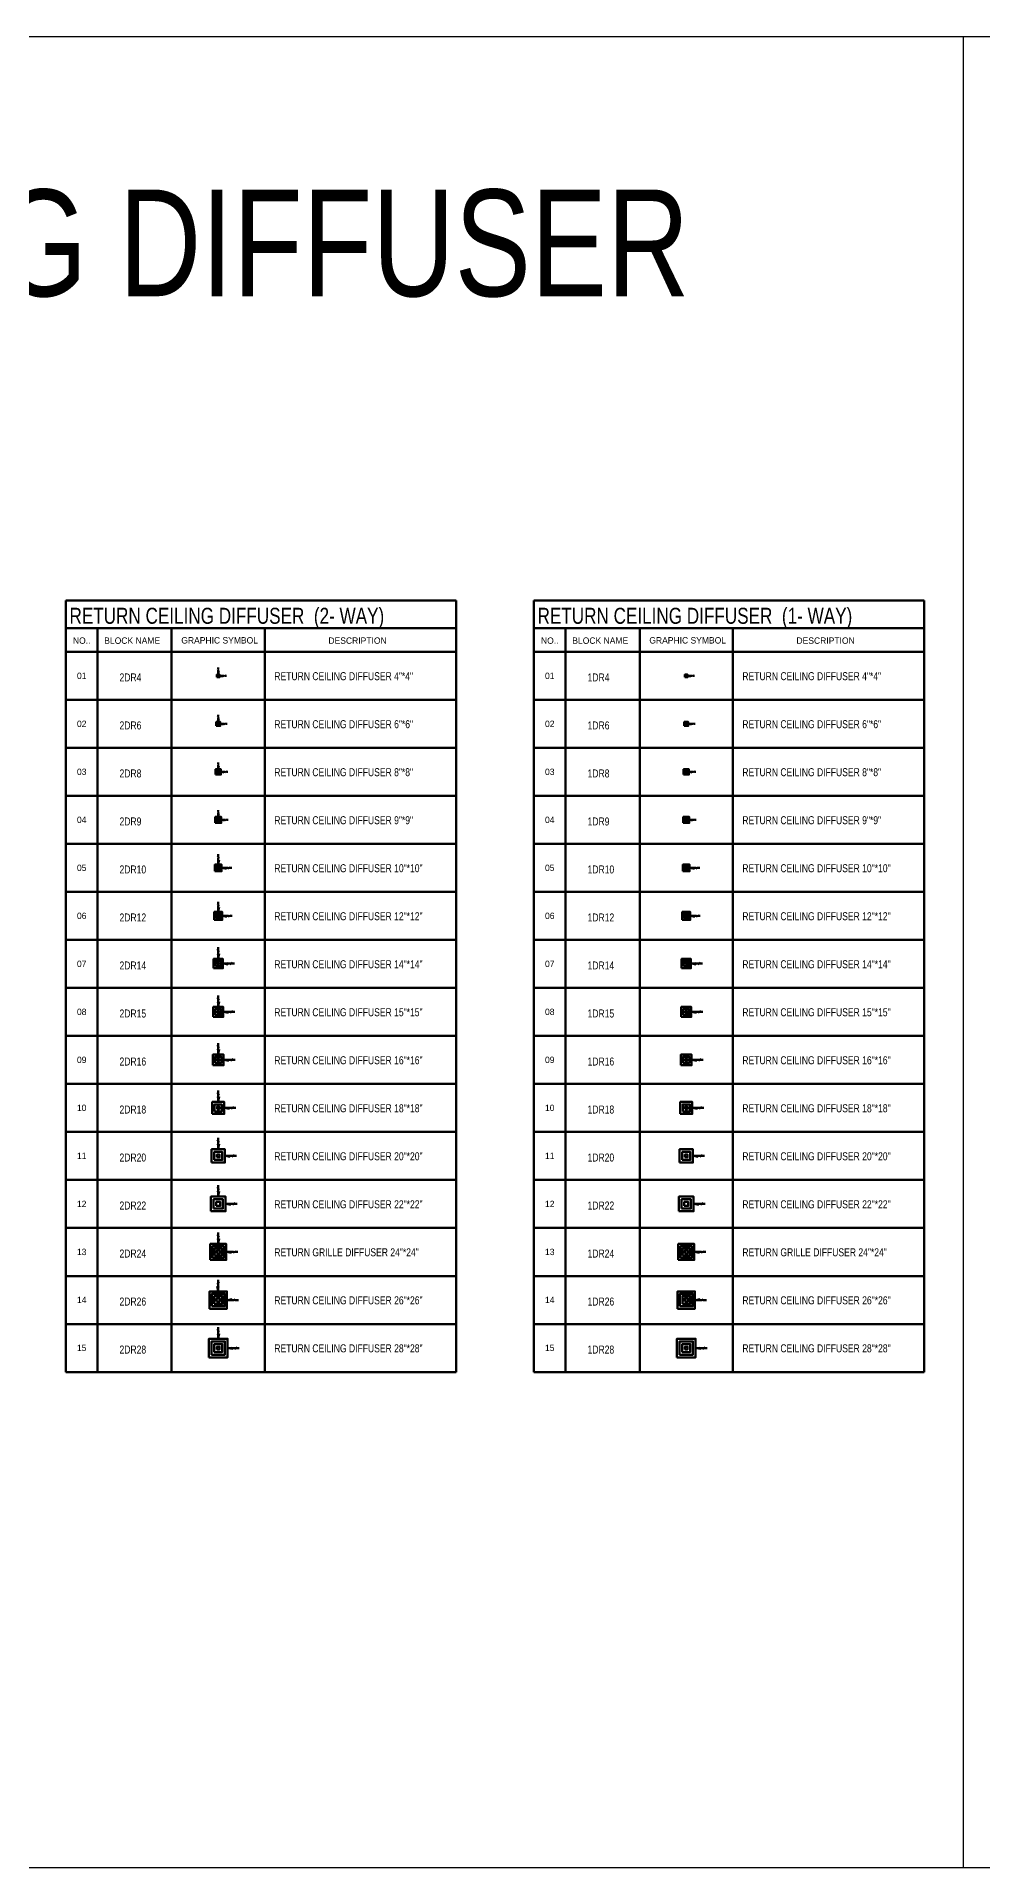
# Model space of a CAD drawing. Header units: millimetres. Extents: x -21221 to 1625077, y -149981 to 356550.
# Drawn here: x 372809 to 408279, y 212613 to 281251 of the extents above; entities that cross this region are included whole.
import ezdxf
from ezdxf.enums import TextEntityAlignment as Align

# ---------------------------------------------------------------- set-up
doc = ezdxf.new("R2010")
doc.units = ezdxf.units.MM
doc.header["$LTSCALE"] = 1000
doc.header["$MEASUREMENT"] = 0
doc.layers.get('0').update_dxf_attribs({"linetype": 'CONTINUOUS'})
doc.layers.add('11-F-A-DUCT', color=11, linetype='CONTINUOUS')
doc.layers.add('40-REFERENCE-DRAWINGS-0-35', color=40, linetype='CONTINUOUS')
doc.layers.add('6-RETURN-DUCT', color=6, linetype='CONTINUOUS', lineweight=50)
doc.styles.add('STENCIL', font='stencil.shx')
doc.styles.add('style2', font='stencil.shx')

# ---------------------------------------------------------------- blocks, each defined once
blk = doc.blocks.new('2DR4')
at = {"color": 13}
for p, q in [((0, 258), (-21, 236)), ((21, 236), (-21, 236)), ((-20, 175), (0, 167)), ((0, 258), (0, 308)), ((0, 215), (21, 236)), ((0, 215), (0, 75)), ((20, 175), (0, 167)), ((0, 75), (20, 175)), ((215, 0), (75, 0)), ((75, 0), (175, -20)), ((175, 20), (167, 0)), ((175, -20), (167, 0)), ((215, 0), (236, -21)), ((236, -21), (236, 21)), ((258, 0), (236, 21)), ((258, 0), (308, 0))]:
    blk.add_line(p, q, dxfattribs=at)
at = {"color": 12}
blk.add_lwpolyline([(-50, -50), (50, -50), (50, 50), (-50, 50)], close=True, dxfattribs=at)
at = {"color": 13}
for points in [[(-30, -30), (30, -30), (30, 30), (-30, 30)], [(-10, -10), (10, -10), (10, 10), (-10, 10)]]:
    blk.add_lwpolyline(points, close=True, dxfattribs=at)
for points in [[(-20, 175), (0, 167), (0, 75)], [(20, 175), (0, 167), (0, 75)], [(175, 20), (167, 0), (75, 0)], [(175, -20), (167, 0), (75, 0)]]:
    blk.add_solid(points, dxfattribs=at)
blk = doc.blocks.new('2DR6')
at = {"color": 13}
for p, q in [((0, 283), (-21, 261)), ((21, 261), (-21, 261)), ((-20, 200), (0, 192)), ((0, 283), (0, 333)), ((0, 240), (21, 261)), ((0, 240), (0, 100)), ((20, 200), (0, 192)), ((0, 100), (20, 200)), ((240, 0), (100, 0)), ((100, 0), (200, -20)), ((200, 20), (192, 0)), ((200, -20), (192, 0)), ((240, 0), (261, -21)), ((261, -21), (261, 21)), ((283, 0), (261, 21)), ((283, 0), (333, 0))]:
    blk.add_line(p, q, dxfattribs=at)
at = {"color": 12}
blk.add_lwpolyline([(-75, -75), (75, -75), (75, 75), (-75, 75)], close=True, dxfattribs=at)
at = {"color": 13}
for points in [[(-45, -45), (45, -45), (45, 45), (-45, 45)], [(-15, -15), (15, -15), (15, 15), (-15, 15)]]:
    blk.add_lwpolyline(points, close=True, dxfattribs=at)
for points in [[(-20, 200), (0, 192), (0, 100)], [(20, 200), (0, 192), (0, 100)], [(200, 20), (192, 0), (100, 0)], [(200, -20), (192, 0), (100, 0)]]:
    blk.add_solid(points, dxfattribs=at)
blk = doc.blocks.new('2DR8')
at = {"color": 13}
for p, q in [((0, 308), (-21, 286)), ((21, 286), (-21, 286)), ((-20, 225), (0, 217)), ((0, 308), (0, 358)), ((0, 265), (21, 286)), ((0, 265), (0, 125)), ((20, 225), (0, 217)), ((0, 125), (20, 225)), ((265, 0), (125, 0)), ((125, 0), (225, -20)), ((225, 20), (217, 0)), ((225, -20), (217, 0)), ((265, 0), (286, -21)), ((286, -21), (286, 21)), ((308, 0), (286, 21)), ((308, 0), (358, 0))]:
    blk.add_line(p, q, dxfattribs=at)
at = {"color": 12}
blk.add_lwpolyline([(-100, -100), (100, -100), (100, 100), (-100, 100)], close=True, dxfattribs=at)
at = {"color": 13}
for points in [[(-60, -60), (60, -60), (60, 60), (-60, 60)], [(-20, -20), (20, -20), (20, 20), (-20, 20)]]:
    blk.add_lwpolyline(points, close=True, dxfattribs=at)
for points in [[(-20, 225), (0, 217), (0, 125)], [(20, 225), (0, 217), (0, 125)], [(225, 20), (217, 0), (125, 0)], [(225, -20), (217, 0), (125, 0)]]:
    blk.add_solid(points, dxfattribs=at)
blk = doc.blocks.new('2DR9')
at = {"color": 13}
for p, q in [((0, 320), (-21, 299)), ((21, 299), (-21, 299)), ((-20, 237), (0, 229)), ((0, 320), (0, 370)), ((0, 277), (21, 299)), ((0, 277), (0, 137)), ((20, 237), (0, 229)), ((0, 137), (20, 237)), ((277, 0), (137, 0)), ((137, 0), (237, -20)), ((237, 20), (229, 0)), ((237, -20), (229, 0)), ((277, 0), (299, -21)), ((299, -21), (299, 21)), ((320, 0), (299, 21)), ((320, 0), (370, 0))]:
    blk.add_line(p, q, dxfattribs=at)
at = {"color": 12}
blk.add_lwpolyline([(-112, -112), (112, -112), (112, 112), (-112, 112)], close=True, dxfattribs=at)
at = {"color": 13}
for points in [[(-68, -68), (68, -68), (68, 68), (-68, 68)], [(-22, -22), (22, -22), (22, 22), (-22, 22)]]:
    blk.add_lwpolyline(points, close=True, dxfattribs=at)
for points in [[(-20, 237), (0, 229), (0, 137)], [(20, 237), (0, 229), (0, 137)], [(237, 20), (229, 0), (137, 0)], [(237, -20), (229, 0), (137, 0)]]:
    blk.add_solid(points, dxfattribs=at)
blk = doc.blocks.new('2DR10')
at = {"color": 13}
for p, q in [((0, 436), (-33, 402)), ((33, 402), (-33, 402)), ((-31, 306), (0, 293)), ((0, 436), (0, 514)), ((0, 369), (33, 402)), ((0, 369), (0, 150)), ((31, 306), (0, 293)), ((0, 150), (31, 306)), ((306, 31), (293, 0)), ((402, -33), (402, 33)), ((436, 0), (402, 33)), ((436, 0), (514, 0)), ((369, 0), (150, 0)), ((150, 0), (306, -31)), ((306, -31), (293, 0)), ((369, 0), (402, -33))]:
    blk.add_line(p, q, dxfattribs=at)
at = {"color": 12}
blk.add_lwpolyline([(-125, -125), (125, -125), (125, 125), (-125, 125)], close=True, dxfattribs=at)
at = {"color": 13}
for points in [[(-75, -75), (75, -75), (75, 75), (-75, 75)], [(-25, -25), (25, -25), (25, 25), (-25, 25)]]:
    blk.add_lwpolyline(points, close=True, dxfattribs=at)
for points in [[(-31, 306), (0, 293), (0, 150)], [(31, 306), (0, 293), (0, 150)], [(306, 31), (293, 0), (150, 0)], [(306, -31), (293, 0), (150, 0)]]:
    blk.add_solid(points, dxfattribs=at)
blk = doc.blocks.new('2DR12')
at = {"color": 13}
for p, q in [((0, 449), (-32, 417)), ((32, 417), (-32, 417)), ((-30, 325), (0, 312)), ((0, 449), (0, 524)), ((0, 385), (32, 417)), ((0, 385), (0, 174)), ((30, 325), (0, 312)), ((0, 174), (30, 325)), ((385, 0), (174, 0)), ((174, 0), (325, -30)), ((325, 30), (312, 0)), ((325, -30), (312, 0)), ((385, 0), (417, -32)), ((417, -32), (417, 32)), ((449, 0), (417, 32)), ((449, 0), (524, 0))]:
    blk.add_line(p, q, dxfattribs=at)
at = {"color": 12}
blk.add_lwpolyline([(-150, -150), (150, -150), (150, 150), (-150, 150)], close=True, dxfattribs=at)
at = {"color": 13}
for points in [[(-90, -90), (90, -90), (90, 90), (-90, 90)], [(-30, -30), (30, -30), (30, 30), (-30, 30)]]:
    blk.add_lwpolyline(points, close=True, dxfattribs=at)
for points in [[(-30, 325), (0, 312), (0, 174)], [(30, 325), (0, 312), (0, 174)], [(325, 30), (312, 0), (174, 0)], [(325, -30), (312, 0), (174, 0)]]:
    blk.add_solid(points, dxfattribs=at)
blk = doc.blocks.new('2DR14')
at = {"color": 13}
for p, q in [((0, 520), (-37, 482)), ((37, 482), (-37, 482)), ((-35, 375), (0, 360)), ((0, 520), (0, 607)), ((0, 445), (37, 482)), ((0, 445), (0, 200)), ((35, 375), (0, 360)), ((0, 200), (35, 375)), ((445, 0), (200, 0)), ((200, 0), (375, -35)), ((375, 35), (360, 0)), ((375, -35), (360, 0)), ((445, 0), (482, -37)), ((482, -37), (482, 37)), ((520, 0), (482, 37)), ((520, 0), (607, 0))]:
    blk.add_line(p, q, dxfattribs=at)
at = {"color": 12}
blk.add_lwpolyline([(-175, -175), (175, -175), (175, 175), (-175, 175)], close=True, dxfattribs=at)
at = {"color": 13}
for points in [[(-105, -105), (105, -105), (105, 105), (-105, 105)], [(-35, -35), (35, -35), (35, 35), (-35, 35)]]:
    blk.add_lwpolyline(points, close=True, dxfattribs=at)
for points in [[(-35, 375), (0, 360), (0, 200)], [(35, 375), (0, 360), (0, 200)], [(375, 35), (360, 0), (200, 0)], [(375, -35), (360, 0), (200, 0)]]:
    blk.add_solid(points, dxfattribs=at)
blk = doc.blocks.new('2DR15')
at = {"color": 13}
for p, q in [((0, 532), (-37, 495)), ((37, 495), (-37, 495)), ((-35, 388), (0, 373)), ((0, 532), (0, 620)), ((0, 458), (37, 495)), ((0, 458), (0, 212)), ((35, 388), (0, 373)), ((0, 212), (35, 388)), ((458, 0), (212, 0)), ((212, 0), (388, -35)), ((388, 35), (373, 0)), ((388, -35), (373, 0)), ((458, 0), (495, -37)), ((495, -37), (495, 37)), ((532, 0), (495, 37)), ((532, 0), (620, 0))]:
    blk.add_line(p, q, dxfattribs=at)
at = {"color": 12}
blk.add_lwpolyline([(-188, -188), (188, -188), (188, 188), (-188, 188)], close=True, dxfattribs=at)
at = {"color": 13}
for points in [[(-112, -112), (112, -112), (112, 112), (-112, 112)], [(-38, -38), (38, -38), (38, 38), (-38, 38)]]:
    blk.add_lwpolyline(points, close=True, dxfattribs=at)
for points in [[(-35, 388), (0, 373), (0, 212)], [(35, 388), (0, 373), (0, 212)], [(388, 35), (373, 0), (212, 0)], [(388, -35), (373, 0), (212, 0)]]:
    blk.add_solid(points, dxfattribs=at)
blk = doc.blocks.new('2DR16')
at = {"color": 13}
for p, q in [((0, 545), (-37, 507)), ((37, 507), (-37, 507)), ((-35, 400), (0, 385)), ((0, 545), (0, 632)), ((0, 470), (37, 507)), ((0, 470), (0, 225)), ((35, 400), (0, 385)), ((0, 225), (35, 400)), ((400, 35), (385, 0)), ((507, -37), (507, 37)), ((545, 0), (507, 37)), ((545, 0), (632, 0)), ((470, 0), (225, 0)), ((225, 0), (400, -35)), ((400, -35), (385, 0)), ((470, 0), (507, -37))]:
    blk.add_line(p, q, dxfattribs=at)
at = {"color": 12}
blk.add_lwpolyline([(-200, -200), (200, -200), (200, 200), (-200, 200)], close=True, dxfattribs=at)
at = {"color": 13}
for points in [[(-120, -120), (120, -120), (120, 120), (-120, 120)], [(-40, -40), (40, -40), (40, 40), (-40, 40)]]:
    blk.add_lwpolyline(points, close=True, dxfattribs=at)
for points in [[(-35, 400), (0, 385), (0, 225)], [(35, 400), (0, 385), (0, 225)], [(400, 35), (385, 0), (225, 0)], [(400, -35), (385, 0), (225, 0)]]:
    blk.add_solid(points, dxfattribs=at)
blk = doc.blocks.new('2DR18')
at = {"color": 13}
for p, q in [((0, 570), (-37, 532)), ((37, 532), (-37, 532)), ((-35, 425), (0, 410)), ((0, 570), (0, 657)), ((0, 495), (37, 532)), ((0, 495), (0, 250)), ((35, 425), (0, 410)), ((0, 250), (35, 425)), ((425, 35), (410, 0)), ((532, -37), (532, 37)), ((570, 0), (532, 37)), ((570, 0), (657, 0)), ((495, 0), (250, 0)), ((250, 0), (425, -35)), ((425, -35), (410, 0)), ((495, 0), (532, -37))]:
    blk.add_line(p, q, dxfattribs=at)
at = {"color": 12}
blk.add_lwpolyline([(-225, -225), (225, -225), (225, 225), (-225, 225)], close=True, dxfattribs=at)
at = {"color": 13}
for points in [[(-135, -135), (135, -135), (135, 135), (-135, 135)], [(-45, -45), (45, -45), (45, 45), (-45, 45)]]:
    blk.add_lwpolyline(points, close=True, dxfattribs=at)
for points in [[(-35, 425), (0, 410), (0, 250)], [(35, 425), (0, 410), (0, 250)], [(425, 35), (410, 0), (250, 0)], [(425, -35), (410, 0), (250, 0)]]:
    blk.add_solid(points, dxfattribs=at)
blk = doc.blocks.new('2DR20')
at = {"color": 13}
for p, q in [((0, 595), (-37, 557)), ((37, 557), (-37, 557)), ((-35, 450), (0, 435)), ((0, 595), (0, 682)), ((0, 520), (37, 557)), ((0, 520), (0, 275)), ((35, 450), (0, 435)), ((0, 275), (35, 450)), ((450, 35), (435, 0)), ((557, -37), (557, 37)), ((595, 0), (557, 37)), ((595, 0), (682, 0)), ((520, 0), (275, 0)), ((275, 0), (450, -35)), ((450, -35), (435, 0)), ((520, 0), (557, -37))]:
    blk.add_line(p, q, dxfattribs=at)
at = {"color": 12}
blk.add_lwpolyline([(-250, -250), (250, -250), (250, 250), (-250, 250)], close=True, dxfattribs=at)
at = {"color": 13}
for points in [[(-150, -150), (150, -150), (150, 150), (-150, 150)], [(-50, -50), (50, -50), (50, 50), (-50, 50)]]:
    blk.add_lwpolyline(points, close=True, dxfattribs=at)
for points in [[(-35, 450), (0, 435), (0, 275)], [(35, 450), (0, 435), (0, 275)], [(450, 35), (435, 0), (275, 0)], [(450, -35), (435, 0), (275, 0)]]:
    blk.add_solid(points, dxfattribs=at)
blk = doc.blocks.new('2DR22')
at = {"color": 13}
for p, q in [((0, 620), (0, 707)), ((0, 620), (-37, 582)), ((37, 582), (-37, 582)), ((-35, 475), (0, 460)), ((0, 545), (37, 582)), ((0, 545), (0, 300)), ((35, 475), (0, 460)), ((0, 300), (35, 475)), ((475, 35), (460, 0)), ((582, -37), (582, 37)), ((620, 0), (582, 37)), ((620, 0), (707, 0)), ((545, 0), (300, 0)), ((300, 0), (475, -35)), ((475, -35), (460, 0)), ((545, 0), (582, -37))]:
    blk.add_line(p, q, dxfattribs=at)
at = {"color": 12}
blk.add_lwpolyline([(-275, -275), (275, -275), (275, 275), (-275, 275)], close=True, dxfattribs=at)
at = {"color": 13}
for points in [[(-175, -175), (175, -175), (175, 175), (-175, 175)], [(-75, -75), (75, -75), (75, 75), (-75, 75)]]:
    blk.add_lwpolyline(points, close=True, dxfattribs=at)
for points in [[(-35, 475), (0, 460), (0, 300)], [(35, 475), (0, 460), (0, 300)], [(475, 35), (460, 0), (300, 0)], [(475, -35), (460, 0), (300, 0)]]:
    blk.add_solid(points, dxfattribs=at)
blk = doc.blocks.new('2DR24')
at = {"color": 13}
for p, q in [((0, 645), (0, 732)), ((0, 645), (-37, 607)), ((37, 607), (-37, 607)), ((-35, 500), (0, 485)), ((0, 570), (37, 607)), ((0, 570), (0, 325)), ((35, 500), (0, 485)), ((0, 325), (35, 500)), ((500, 35), (485, 0)), ((607, -37), (607, 37)), ((645, 0), (607, 37)), ((645, 0), (732, 0)), ((570, 0), (325, 0)), ((325, 0), (500, -35)), ((500, -35), (485, 0)), ((570, 0), (607, -37))]:
    blk.add_line(p, q, dxfattribs=at)
at = {"color": 12}
blk.add_lwpolyline([(-300, -300), (300, -300), (300, 300), (-300, 300)], close=True, dxfattribs=at)
at = {"color": 13}
for points in [[(-218, -218), (218, -218), (218, 218), (-218, 218)], [(-136, -136), (136, -136), (136, 136), (-136, 136)], [(-55, -55), (55, -55), (55, 55), (-55, 55)]]:
    blk.add_lwpolyline(points, close=True, dxfattribs=at)
for points in [[(-35, 500), (0, 485), (0, 325)], [(35, 500), (0, 485), (0, 325)], [(500, 35), (485, 0), (325, 0)], [(500, -35), (485, 0), (325, 0)]]:
    blk.add_solid(points, dxfattribs=at)
blk = doc.blocks.new('2DR26')
at = {"color": 13}
for p, q in [((0, 670), (0, 757)), ((0, 595), (-37, 632)), ((-37, 632), (37, 632)), ((-35, 525), (0, 510)), ((0, 350), (-35, 525)), ((0, 670), (37, 632)), ((0, 595), (0, 350)), ((35, 525), (0, 510)), ((350, 0), (525, 35)), ((595, 0), (350, 0)), ((525, 35), (510, 0)), ((525, -35), (510, 0)), ((595, 0), (632, 37)), ((632, 37), (632, -37)), ((670, 0), (632, -37)), ((670, 0), (757, 0))]:
    blk.add_line(p, q, dxfattribs=at)
at = {"color": 12}
blk.add_lwpolyline([(-325, -325), (325, -325), (325, 325), (-325, 325)], close=True, dxfattribs=at)
at = {"color": 13}
for points in [[(-236, -236), (236, -236), (236, 236), (-236, 236)], [(-148, -148), (148, -148), (148, 148), (-148, 148)], [(-59, -59), (59, -59), (59, 59), (-59, 59)]]:
    blk.add_lwpolyline(points, close=True, dxfattribs=at)
for points in [[(-35, 525), (0, 510), (0, 350)], [(35, 525), (0, 510), (0, 350)], [(525, 35), (510, 0), (350, 0)], [(525, -35), (510, 0), (350, 0)]]:
    blk.add_solid(points, dxfattribs=at)
blk = doc.blocks.new('2DR28')
at = {"color": 13}
for p, q in [((0, 695), (-37, 657)), ((0, 695), (0, 782)), ((37, 657), (-37, 657)), ((-35, 550), (0, 535)), ((0, 620), (37, 657)), ((0, 620), (0, 375)), ((35, 550), (0, 535)), ((0, 375), (35, 550)), ((550, 35), (535, 0)), ((657, -37), (657, 37)), ((695, 0), (657, 37)), ((695, 0), (782, 0)), ((620, 0), (375, 0)), ((375, 0), (550, -35)), ((550, -35), (535, 0)), ((620, 0), (657, -37))]:
    blk.add_line(p, q, dxfattribs=at)
at = {"color": 12}
blk.add_lwpolyline([(-350, -350), (350, -350), (350, 350), (-350, 350)], close=True, dxfattribs=at)
at = {"color": 13}
for points in [[(-250, -250), (250, -250), (250, 250), (-250, 250)], [(-150, -150), (150, -150), (150, 150), (-150, 150)], [(-50, -50), (50, -50), (50, 50), (-50, 50)]]:
    blk.add_lwpolyline(points, close=True, dxfattribs=at)
for points in [[(-35, 550), (0, 535), (0, 375)], [(35, 550), (0, 535), (0, 375)], [(550, 35), (535, 0), (375, 0)], [(550, -35), (535, 0), (375, 0)]]:
    blk.add_solid(points, dxfattribs=at)
blk = doc.blocks.new('1DR4')
at = {"color": 13}
for p, q in [((215, 0), (75, 0)), ((75, 0), (175, -20)), ((175, 20), (167, 0)), ((175, -20), (167, 0)), ((215, 0), (236, -21)), ((236, -21), (236, 21)), ((258, 0), (236, 21)), ((258, 0), (308, 0))]:
    blk.add_line(p, q, dxfattribs=at)
at = {"color": 12}
blk.add_lwpolyline([(-50, -50), (50, -50), (50, 50), (-50, 50)], close=True, dxfattribs=at)
at = {"color": 13}
for points in [[(-30, -30), (30, -30), (30, 30), (-30, 30)], [(-10, -10), (10, -10), (10, 10), (-10, 10)]]:
    blk.add_lwpolyline(points, close=True, dxfattribs=at)
for points in [[(175, 20), (167, 0), (75, 0)], [(175, -20), (167, 0), (75, 0)]]:
    blk.add_solid(points, dxfattribs=at)
blk = doc.blocks.new('1DR6')
at = {"color": 13}
for p, q in [((240, 0), (100, 0)), ((100, 0), (200, -20)), ((200, 20), (192, 0)), ((200, -20), (192, 0)), ((240, 0), (261, -21)), ((261, -21), (261, 21)), ((283, 0), (261, 21)), ((283, 0), (333, 0))]:
    blk.add_line(p, q, dxfattribs=at)
at = {"color": 12}
blk.add_lwpolyline([(-75, -75), (75, -75), (75, 75), (-75, 75)], close=True, dxfattribs=at)
at = {"color": 13}
for points in [[(-45, -45), (45, -45), (45, 45), (-45, 45)], [(-15, -15), (15, -15), (15, 15), (-15, 15)]]:
    blk.add_lwpolyline(points, close=True, dxfattribs=at)
for points in [[(200, 20), (192, 0), (100, 0)], [(200, -20), (192, 0), (100, 0)]]:
    blk.add_solid(points, dxfattribs=at)
blk = doc.blocks.new('1DR8')
at = {"color": 13}
for p, q in [((265, 0), (125, 0)), ((125, 0), (225, -20)), ((225, 20), (217, 0)), ((225, -20), (217, 0)), ((265, 0), (286, -21)), ((286, -21), (286, 21)), ((308, 0), (286, 21)), ((308, 0), (358, 0))]:
    blk.add_line(p, q, dxfattribs=at)
at = {"color": 12}
blk.add_lwpolyline([(-100, -100), (100, -100), (100, 100), (-100, 100)], close=True, dxfattribs=at)
at = {"color": 13}
for points in [[(-60, -60), (60, -60), (60, 60), (-60, 60)], [(-20, -20), (20, -20), (20, 20), (-20, 20)]]:
    blk.add_lwpolyline(points, close=True, dxfattribs=at)
for points in [[(225, 20), (217, 0), (125, 0)], [(225, -20), (217, 0), (125, 0)]]:
    blk.add_solid(points, dxfattribs=at)
blk = doc.blocks.new('1DR9')
at = {"color": 13}
for p, q in [((278, 0), (138, 0)), ((138, 0), (238, -20)), ((238, 20), (229, 0)), ((238, -20), (229, 0)), ((278, 0), (299, -21)), ((299, -21), (299, 21)), ((320, 0), (299, 21)), ((320, 0), (370, 0))]:
    blk.add_line(p, q, dxfattribs=at)
at = {"color": 12}
blk.add_lwpolyline([(-112, -112), (112, -112), (112, 112), (-112, 112)], close=True, dxfattribs=at)
at = {"color": 13}
for points in [[(-68, -68), (68, -68), (68, 68), (-68, 68)], [(-22, -22), (22, -22), (22, 22), (-22, 22)]]:
    blk.add_lwpolyline(points, close=True, dxfattribs=at)
for points in [[(238, 20), (229, 0), (138, 0)], [(238, -20), (229, 0), (138, 0)]]:
    blk.add_solid(points, dxfattribs=at)
blk = doc.blocks.new('1DR10')
at = {"color": 13}
for p, q in [((306, 31), (293, 0)), ((402, -33), (402, 33)), ((436, 0), (402, 33)), ((436, 0), (514, 0)), ((369, 0), (150, 0)), ((150, 0), (306, -31)), ((306, -31), (293, 0)), ((369, 0), (402, -33))]:
    blk.add_line(p, q, dxfattribs=at)
at = {"color": 12}
blk.add_lwpolyline([(-125, -125), (125, -125), (125, 125), (-125, 125)], close=True, dxfattribs=at)
at = {"color": 13}
for points in [[(-75, -75), (75, -75), (75, 75), (-75, 75)], [(-25, -25), (25, -25), (25, 25), (-25, 25)]]:
    blk.add_lwpolyline(points, close=True, dxfattribs=at)
for points in [[(306, 31), (293, 0), (150, 0)], [(306, -31), (293, 0), (150, 0)]]:
    blk.add_solid(points, dxfattribs=at)
blk = doc.blocks.new('1DR12')
at = {"color": 13}
for p, q in [((385, 0), (174, 0)), ((174, 0), (325, -30)), ((325, 30), (312, 0)), ((325, -30), (312, 0)), ((385, 0), (417, -32)), ((417, -32), (417, 32)), ((449, 0), (417, 32)), ((449, 0), (524, 0))]:
    blk.add_line(p, q, dxfattribs=at)
at = {"color": 12}
blk.add_lwpolyline([(-150, -150), (150, -150), (150, 150), (-150, 150)], close=True, dxfattribs=at)
at = {"color": 13}
for points in [[(-90, -90), (90, -90), (90, 90), (-90, 90)], [(-30, -30), (30, -30), (30, 30), (-30, 30)]]:
    blk.add_lwpolyline(points, close=True, dxfattribs=at)
for points in [[(325, 30), (312, 0), (174, 0)], [(325, -30), (312, 0), (174, 0)]]:
    blk.add_solid(points, dxfattribs=at)
blk = doc.blocks.new('1DR14')
at = {"color": 13}
for p, q in [((445, 0), (200, 0)), ((200, 0), (375, -35)), ((375, 35), (360, 0)), ((375, -35), (360, 0)), ((445, 0), (482, -37)), ((482, -37), (482, 37)), ((520, 0), (482, 37)), ((520, 0), (607, 0))]:
    blk.add_line(p, q, dxfattribs=at)
at = {"color": 12}
blk.add_lwpolyline([(-175, -175), (175, -175), (175, 175), (-175, 175)], close=True, dxfattribs=at)
at = {"color": 13}
for points in [[(-105, -105), (105, -105), (105, 105), (-105, 105)], [(-35, -35), (35, -35), (35, 35), (-35, 35)]]:
    blk.add_lwpolyline(points, close=True, dxfattribs=at)
for points in [[(375, 35), (360, 0), (200, 0)], [(375, -35), (360, 0), (200, 0)]]:
    blk.add_solid(points, dxfattribs=at)
blk = doc.blocks.new('1DR15')
at = {"color": 13}
for p, q in [((458, 0), (212, 0)), ((212, 0), (388, -35)), ((388, 35), (373, 0)), ((388, -35), (373, 0)), ((458, 0), (495, -37)), ((495, -37), (495, 37)), ((532, 0), (495, 37)), ((532, 0), (620, 0))]:
    blk.add_line(p, q, dxfattribs=at)
at = {"color": 12}
blk.add_lwpolyline([(-188, -188), (188, -188), (188, 188), (-188, 188)], close=True, dxfattribs=at)
at = {"color": 13}
for points in [[(-112, -112), (112, -112), (112, 112), (-112, 112)], [(-38, -38), (38, -38), (38, 38), (-38, 38)]]:
    blk.add_lwpolyline(points, close=True, dxfattribs=at)
for points in [[(388, 35), (373, 0), (212, 0)], [(388, -35), (373, 0), (212, 0)]]:
    blk.add_solid(points, dxfattribs=at)
blk = doc.blocks.new('1DR16')
at = {"color": 13}
for p, q in [((400, 35), (385, 0)), ((507, -37), (507, 37)), ((545, 0), (507, 37)), ((545, 0), (632, 0)), ((470, 0), (225, 0)), ((225, 0), (400, -35)), ((400, -35), (385, 0)), ((470, 0), (507, -37))]:
    blk.add_line(p, q, dxfattribs=at)
at = {"color": 12}
blk.add_lwpolyline([(-200, -200), (200, -200), (200, 200), (-200, 200)], close=True, dxfattribs=at)
at = {"color": 13}
for points in [[(-120, -120), (120, -120), (120, 120), (-120, 120)], [(-40, -40), (40, -40), (40, 40), (-40, 40)]]:
    blk.add_lwpolyline(points, close=True, dxfattribs=at)
for points in [[(400, 35), (385, 0), (225, 0)], [(400, -35), (385, 0), (225, 0)]]:
    blk.add_solid(points, dxfattribs=at)
blk = doc.blocks.new('1DR18')
at = {"color": 13}
for p, q in [((425, 35), (410, 0)), ((532, -37), (532, 37)), ((570, 0), (532, 37)), ((570, 0), (657, 0)), ((495, 0), (250, 0)), ((250, 0), (425, -35)), ((425, -35), (410, 0)), ((495, 0), (532, -37))]:
    blk.add_line(p, q, dxfattribs=at)
at = {"color": 12}
blk.add_lwpolyline([(-225, -225), (225, -225), (225, 225), (-225, 225)], close=True, dxfattribs=at)
at = {"color": 13}
for points in [[(-135, -135), (135, -135), (135, 135), (-135, 135)], [(-45, -45), (45, -45), (45, 45), (-45, 45)]]:
    blk.add_lwpolyline(points, close=True, dxfattribs=at)
for points in [[(425, 35), (410, 0), (250, 0)], [(425, -35), (410, 0), (250, 0)]]:
    blk.add_solid(points, dxfattribs=at)
blk = doc.blocks.new('1DR20')
at = {"color": 13}
for p, q in [((450, 35), (435, 0)), ((557, -37), (557, 37)), ((595, 0), (557, 37)), ((595, 0), (682, 0)), ((520, 0), (275, 0)), ((275, 0), (450, -35)), ((450, -35), (435, 0)), ((520, 0), (557, -37))]:
    blk.add_line(p, q, dxfattribs=at)
at = {"color": 12}
blk.add_lwpolyline([(-250, -250), (250, -250), (250, 250), (-250, 250)], close=True, dxfattribs=at)
at = {"color": 13}
for points in [[(-150, -150), (150, -150), (150, 150), (-150, 150)], [(-50, -50), (50, -50), (50, 50), (-50, 50)]]:
    blk.add_lwpolyline(points, close=True, dxfattribs=at)
for points in [[(450, 35), (435, 0), (275, 0)], [(450, -35), (435, 0), (275, 0)]]:
    blk.add_solid(points, dxfattribs=at)
blk = doc.blocks.new('1DR22')
at = {"color": 13}
for p, q in [((475, 35), (460, 0)), ((582, -37), (582, 37)), ((620, 0), (582, 37)), ((620, 0), (707, 0)), ((545, 0), (300, 0)), ((300, 0), (475, -35)), ((475, -35), (460, 0)), ((545, 0), (582, -37))]:
    blk.add_line(p, q, dxfattribs=at)
at = {"color": 12}
blk.add_lwpolyline([(-275, -275), (275, -275), (275, 275), (-275, 275)], close=True, dxfattribs=at)
at = {"color": 13}
for points in [[(-175, -175), (175, -175), (175, 175), (-175, 175)], [(-75, -75), (75, -75), (75, 75), (-75, 75)]]:
    blk.add_lwpolyline(points, close=True, dxfattribs=at)
for points in [[(475, 35), (460, 0), (300, 0)], [(475, -35), (460, 0), (300, 0)]]:
    blk.add_solid(points, dxfattribs=at)
blk = doc.blocks.new('1DR24')
at = {"color": 13}
for p, q in [((500, 35), (485, 0)), ((607, -37), (607, 37)), ((645, 0), (607, 37)), ((645, 0), (732, 0)), ((570, 0), (325, 0)), ((325, 0), (500, -35)), ((500, -35), (485, 0)), ((570, 0), (607, -37))]:
    blk.add_line(p, q, dxfattribs=at)
at = {"color": 12}
blk.add_lwpolyline([(-300, -300), (300, -300), (300, 300), (-300, 300)], close=True, dxfattribs=at)
at = {"color": 13}
for points in [[(-218, -218), (218, -218), (218, 218), (-218, 218)], [(-136, -136), (136, -136), (136, 136), (-136, 136)], [(-55, -55), (55, -55), (55, 55), (-55, 55)]]:
    blk.add_lwpolyline(points, close=True, dxfattribs=at)
for points in [[(500, 35), (485, 0), (325, 0)], [(500, -35), (485, 0), (325, 0)]]:
    blk.add_solid(points, dxfattribs=at)
blk = doc.blocks.new('1DR26')
at = {"color": 13}
for p, q in [((350, 0), (525, 35)), ((595, 0), (350, 0)), ((525, 35), (510, 0)), ((525, -35), (510, 0)), ((595, 0), (632, 37)), ((632, 37), (632, -37)), ((670, 0), (632, -37)), ((670, 0), (757, 0))]:
    blk.add_line(p, q, dxfattribs=at)
at = {"color": 12}
blk.add_lwpolyline([(-325, -325), (325, -325), (325, 325), (-325, 325)], close=True, dxfattribs=at)
at = {"color": 13}
for points in [[(-236, -236), (236, -236), (236, 236), (-236, 236)], [(-148, -148), (148, -148), (148, 148), (-148, 148)], [(-59, -59), (59, -59), (59, 59), (-59, 59)]]:
    blk.add_lwpolyline(points, close=True, dxfattribs=at)
for points in [[(525, 35), (510, 0), (350, 0)], [(525, -35), (510, 0), (350, 0)]]:
    blk.add_solid(points, dxfattribs=at)
blk = doc.blocks.new('1DR28')
at = {"color": 13}
for p, q in [((550, 35), (535, 0)), ((657, -37), (657, 37)), ((695, 0), (657, 37)), ((695, 0), (782, 0)), ((620, 0), (375, 0)), ((375, 0), (550, -35)), ((550, -35), (535, 0)), ((620, 0), (657, -37))]:
    blk.add_line(p, q, dxfattribs=at)
at = {"color": 12}
blk.add_lwpolyline([(-350, -350), (350, -350), (350, 350), (-350, 350)], close=True, dxfattribs=at)
at = {"color": 13}
for points in [[(-250, -250), (250, -250), (250, 250), (-250, 250)], [(-150, -150), (150, -150), (150, 150), (-150, 150)], [(-50, -50), (50, -50), (50, 50), (-50, 50)]]:
    blk.add_lwpolyline(points, close=True, dxfattribs=at)
for points in [[(550, 35), (535, 0), (375, 0)], [(550, -35), (535, 0), (375, 0)]]:
    blk.add_solid(points, dxfattribs=at)

msp = doc.modelspace()

# ---------------------------------------------------------------- linework, layer by layer
at = {"layer": '11-F-A-DUCT'}
for p, q in [((232020.1, 281251.5), (477765.4, 281251.5)), ((337339.5, 281251.5), (547978.4, 281251.5)), ((407552.5, 281251.5), (407552.5, 212612.7)), ((232020.1, 212612.7), (477765.4, 212612.7)), ((337339.5, 212612.7), (547978.4, 212612.7))]:
    msp.add_line(p, q, dxfattribs=at)
at = {"layer": '6-RETURN-DUCT'}
for p, q in [((373899.7, 231184.7), (373899.7, 260110.5)), ((388545.6, 231184.7), (388545.6, 260110.5)), ((391452.9, 231184.7), (391452.9, 260110.5)), ((406098.8, 231184.7), (406098.8, 260110.5)), ((373899.7, 259079.4), (388545.6, 259079.4)), ((375095, 259079.4), (375095, 231184.7)), ((377874.1, 231184.7), (377874.1, 259079.4)), ((381367.9, 231184.7), (381367.9, 259079.4)), ((391452.9, 259079.4), (406098.8, 259079.4)), ((392648.2, 259079.4), (392648.2, 231184.7)), ((395427.3, 231184.7), (395427.3, 259079.4)), ((398921.1, 231184.7), (398921.1, 259079.4)), ((373899.7, 258184.7), (388545.6, 258184.7)), ((391452.9, 258184.7), (406098.8, 258184.7)), ((373899.7, 256384.7), (388545.6, 256384.7)), ((391452.9, 256384.7), (406098.8, 256384.7)), ((373899.7, 254584.7), (388545.6, 254584.7)), ((391452.9, 254584.7), (406098.8, 254584.7)), ((373899.7, 252784.7), (388545.6, 252784.7)), ((391452.9, 252784.7), (406098.8, 252784.7)), ((373899.7, 250984.7), (388545.6, 250984.7)), ((391452.9, 250984.7), (406098.8, 250984.7)), ((373899.7, 249184.7), (388545.6, 249184.7)), ((391452.9, 249184.7), (406098.8, 249184.7)), ((373899.7, 247384.7), (388545.6, 247384.7)), ((391452.9, 247384.7), (406098.8, 247384.7)), ((373899.7, 245584.7), (388545.6, 245584.7)), ((391452.9, 245584.7), (406098.8, 245584.7)), ((373899.7, 243784.7), (388545.6, 243784.7)), ((391452.9, 243784.7), (406098.8, 243784.7)), ((373899.7, 241984.7), (388545.6, 241984.7)), ((391452.9, 241984.7), (406098.8, 241984.7)), ((373899.7, 240184.7), (388545.6, 240184.7)), ((391452.9, 240184.7), (406098.8, 240184.7)), ((373899.7, 238384.7), (388545.6, 238384.7)), ((391452.9, 238384.7), (406098.8, 238384.7)), ((373899.7, 236584.7), (388545.6, 236584.7)), ((391452.9, 236584.7), (406098.8, 236584.7)), ((373899.7, 234784.7), (388545.6, 234784.7)), ((391452.9, 234784.7), (406098.8, 234784.7)), ((373899.7, 232984.7), (388545.6, 232984.7)), ((391452.9, 232984.7), (406098.8, 232984.7)), ((373899.7, 231184.7), (388545.6, 231184.7)), ((391452.9, 231184.7), (406098.8, 231184.7))]:
    msp.add_line(p, q, dxfattribs=at)
for points in [[(388545.6, 260110.5), (373899.7, 260110.5)], [(406098.8, 260110.5), (391452.9, 260110.5)]]:
    msp.add_lwpolyline(points, dxfattribs=at)

# ---------------------------------------------------------------- block references
for name, p in [('2DR4', (379621, 257284.7)), ('1DR4', (397174.2, 257284.7)), ('2DR6', (379621, 255484.7)), ('1DR6', (397174.2, 255484.7)), ('2DR8', (379621, 253684.7)), ('1DR8', (397174.2, 253684.7)), ('2DR9', (379621, 251884.7)), ('1DR9', (397174.2, 251884.7)), ('2DR10', (379621, 250084.7)), ('1DR10', (397174.2, 250084.7)), ('2DR12', (379621, 248284.7)), ('1DR12', (397174.2, 248284.7)), ('2DR14', (379621, 246500.8)), ('1DR14', (397174.2, 246500.8)), ('2DR15', (379621, 244684.7)), ('1DR15', (397174.2, 244684.7)), ('2DR16', (379621, 242884.7)), ('1DR16', (397174.2, 242884.7)), ('2DR18', (379621, 241084.7)), ('1DR18', (397174.2, 241084.7)), ('2DR20', (379621, 239284.7)), ('1DR20', (397174.2, 239284.7)), ('2DR22', (379621, 237484.7)), ('1DR22', (397174.2, 237484.7)), ('2DR24', (379621, 235684.7)), ('1DR24', (397174.2, 235684.7)), ('2DR26', (379621, 233884.7)), ('1DR26', (397174.2, 233884.7)), ('2DR28', (379621, 232084.7)), ('1DR28', (397174.2, 232084.7))]:
    msp.add_blockref(name, p, dxfattribs=at)

# ---------------------------------------------------------------- texts
at = {"layer": '40-REFERENCE-DRAWINGS-0-35', "lineweight": 35, "style": 'STENCIL', "width": 0.8}
msp.add_text('RETURN CEILING DIFFUSER', height=4000, dxfattribs=at).set_placement((338566.2, 271518))
at = {"layer": '6-RETURN-DUCT', "lineweight": 35, "style": 'STENCIL', "width": 0.8}
for s, p in [('RETURN CEILING DIFFUSER  (2- WAY)', (374042.1, 259237.1)), ('RETURN CEILING DIFFUSER  (1- WAY)', (391595.3, 259237.1))]:
    msp.add_text(s, height=600, dxfattribs=at).set_placement(p)
at = {"layer": '6-RETURN-DUCT', "lineweight": 35, "style": 'STENCIL'}
for s, height, p in [('NO..', 239.06, (374500.5, 258606.3)), ('BLOCK NAME', 239.06, (376394.8, 258606.3)), ('GRAPHIC SYMBOL', 239.062, (379674, 258617)), ('DESCRIPTION', 239.062, (384845.6, 258606.3)), ('NO..', 239.06, (392053.8, 258606.3)), ('BLOCK NAME', 239.06, (393948, 258606.3)), ('GRAPHIC SYMBOL', 239.062, (397227.2, 258617)), ('DESCRIPTION', 239.062, (402398.8, 258606.3))]:
    msp.add_text(s, height=height, dxfattribs=at).set_placement(p, align=Align.MIDDLE)
at = {"layer": '6-RETURN-DUCT', "color": 4, "style": 'STENCIL'}
for s, p in [('01', (374500.5, 257288)), ('01', (392053.8, 257288)), ('02', (374500.5, 255488)), ('02', (392053.8, 255488)), ('03', (374500.5, 253688)), ('03', (392053.8, 253688)), ('04', (374500.5, 251888)), ('04', (392053.8, 251888)), ('05', (374500.5, 250088)), ('05', (392053.8, 250088)), ('06', (374500.5, 248288)), ('06', (392053.8, 248288)), ('07', (374500.5, 246488)), ('07', (392053.8, 246488)), ('08', (374500.5, 244688)), ('08', (392053.8, 244688)), ('09', (374500.5, 242888)), ('09', (392053.8, 242888)), ('10', (374500.5, 241088)), ('10', (392053.8, 241088)), ('11', (374500.5, 239288)), ('11', (392053.8, 239288)), ('12', (374500.5, 237488)), ('12', (392053.8, 237488)), ('13', (374500.5, 235688)), ('13', (392053.8, 235688)), ('14', (374500.5, 233888)), ('14', (392053.8, 233888)), ('15', (374500.5, 232088)), ('15', (392053.8, 232088))]:
    msp.add_text(s, height=239.06, dxfattribs=at).set_placement(p, align=Align.MIDDLE)
at = {"layer": '6-RETURN-DUCT', "color": 4, "style": 'style2', "width": 0.8}
for s, p in [('RETURN CEILING DIFFUSER 4"*4"', (381724.2, 257123.3)), ('RETURN CEILING DIFFUSER 4"*4"', (399277.4, 257123.3)), ('2DR4', (375918.9, 257076.6)), ('1DR4', (393472.1, 257076.6)), ('2DR6', (375918.9, 255276.6)), ('RETURN CEILING DIFFUSER 6"*6" ', (381724.2, 255323.3)), ('1DR6', (393472.1, 255276.6)), ('RETURN CEILING DIFFUSER 6"*6" ', (399277.4, 255323.3)), ('2DR8', (375918.9, 253476.6)), ('RETURN CEILING DIFFUSER 8"*8"', (381724.2, 253523.3)), ('1DR8', (393472.1, 253476.6)), ('RETURN CEILING DIFFUSER 8"*8"', (399277.4, 253523.3)), ('2DR9', (375918.9, 251676.6)), ('RETURN CEILING DIFFUSER 9"*9"', (381724.2, 251723.3)), ('1DR9', (393472.1, 251676.6)), ('RETURN CEILING DIFFUSER 9"*9"', (399277.4, 251723.3)), ('2DR10', (375918.9, 249876.6)), ('RETURN CEILING DIFFUSER 10"*10"', (381724.2, 249923.3)), ('1DR10', (393472.1, 249876.6)), ('RETURN CEILING DIFFUSER 10"*10"', (399277.4, 249923.3)), ('2DR12', (375918.9, 248076.6)), ('RETURN CEILING DIFFUSER 12"*12"', (381724.2, 248123.3)), ('1DR12', (393472.1, 248076.6)), ('RETURN CEILING DIFFUSER 12"*12"', (399277.4, 248123.3)), ('2DR14', (375918.9, 246276.6)), ('RETURN CEILING DIFFUSER 14"*14"', (381724.2, 246323.3)), ('1DR14', (393472.1, 246276.6)), ('RETURN CEILING DIFFUSER 14"*14"', (399277.4, 246323.3)), ('2DR15', (375918.9, 244476.6)), ('RETURN CEILING DIFFUSER 15"*15"', (381724.2, 244523.3)), ('1DR15', (393472.1, 244476.6)), ('RETURN CEILING DIFFUSER 15"*15"', (399277.4, 244523.3)), ('RETURN CEILING DIFFUSER 16"*16"', (381724.2, 242723.3)), ('RETURN CEILING DIFFUSER 16"*16"', (399277.4, 242723.3)), ('2DR16', (375918.9, 242676.6)), ('1DR16', (393472.1, 242676.6)), ('2DR18', (375918.9, 240876.6)), ('RETURN CEILING DIFFUSER 18"*18"', (381724.2, 240923.3)), ('1DR18', (393472.1, 240876.6)), ('RETURN CEILING DIFFUSER 18"*18"', (399277.4, 240923.3)), ('2DR20', (375918.9, 239076.6)), ('RETURN CEILING DIFFUSER 20"*20"', (381724.2, 239123.3)), ('1DR20', (393472.1, 239076.6)), ('RETURN CEILING DIFFUSER 20"*20"', (399277.4, 239123.3)), ('2DR22', (375918.9, 237276.6)), ('RETURN CEILING DIFFUSER 22"*22"', (381724.2, 237323.3)), ('1DR22', (393472.1, 237276.6)), ('RETURN CEILING DIFFUSER 22"*22"', (399277.4, 237323.3)), ('2DR24', (375918.9, 235476.6)), ('RETURN GRILLE DIFFUSER 24"*24"', (381724.2, 235523.3)), ('1DR24', (393472.1, 235476.6)), ('RETURN GRILLE DIFFUSER 24"*24"', (399277.4, 235523.3)), ('2DR26', (375918.9, 233676.6)), ('RETURN CEILING DIFFUSER 26"*26"', (381724.2, 233723.3)), ('1DR26', (393472.1, 233676.6)), ('RETURN CEILING DIFFUSER 26"*26"', (399277.4, 233723.3)), ('2DR28', (375918.9, 231876.6)), ('RETURN CEILING DIFFUSER 28"*28"', (381724.2, 231923.3)), ('1DR28', (393472.1, 231876.6)), ('RETURN CEILING DIFFUSER 28"*28"', (399277.4, 231923.3))]:
    msp.add_text(s, height=300, dxfattribs=at).set_placement(p)

doc.saveas('drawing.dxf')
